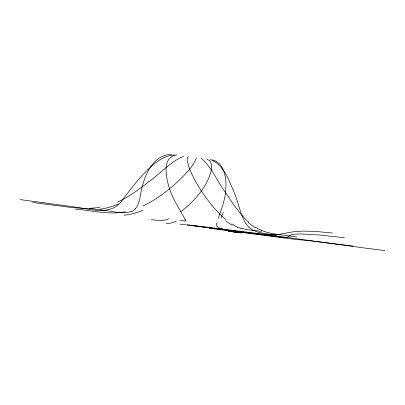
<?xml version="1.0" encoding="UTF-8"?>
<svg xmlns="http://www.w3.org/2000/svg" width="405" height="405" viewBox="0 0 405 405"><rect width="100%" height="100%" fill="white"/><g stroke="black" fill="none" stroke-linecap="round" stroke-linejoin="round"><path stroke-width="0.61" d="M216.761 223.93L216.822 223.403M218.067 218.614C221.631 209.056 225.286 199.336 225.818 189.034C226.461 178.377 224.664 163.286 212.554 159.894M185.591 220.892L185.055 221.145L182.088 220.598A61.003 0.85 7.7 0 0 180.807 220.376L179.987 220.234M135.402 208.783C140.778 202.12 139.993 192.8 142.717 185.019C146.407 171.178 155.226 154.295 171.669 154.447M180.812 211.683C189.434 205.254 197.073 197.453 203.072 188.517C206.049 184.017 208.641 179.213 210.281 174.059C211.8 169.229 213.227 161.387 207.147 159.297M143.021 205.948C154.467 200.551 164.85 193.109 174.332 184.776C182.584 176.904 191.808 168.925 196.359 158.289L196.233 157.95M117.44 202.135C129.048 196.901 139.305 189.191 149.278 181.379C160.815 173.198 170.449 161.504 183.759 156.335M168.966 218.69C163.428 221.489 157.206 220.118 151.338 219.697M131.534 211.4C121.353 214.792 110.54 210.519 100.288 209.906A195.387 2.729 7.7 0 0 94.492 209.091L89.323 208.367M188.269 156.401C185.561 158.816 188.219 163.514 188.781 166.506C191.261 173.669 194.851 180.397 198.769 186.867C206.327 198.931 215.055 210.514 226.046 219.672M125.322 211.734C108.768 215.136 91.94 210.357 75.477 209.147M99.964 207.284C88.786 209.117 77.39 208.317 66.233 206.808L32.749 202.459M174.347 154.999C160.4 155.824 150.22 167.098 141.127 176.555C134.657 183.667 129.048 191.494 123.064 199.012C112.97 215.495 93.595 210.053 77.902 207.471A81.982 1.144 7.7 0 0 68.44 206.145L20.25 199.604M176.944 154.973C161.301 156.492 166.177 178.392 169.406 188.355C172.991 199.761 179.947 209.587 185.455 220.057M332.414 233.017L315.125 231.392L302.667 231.093L293.868 231.695L277.84 234.566L267.74 234.637L187.267 224.75M261.635 231.356L246.903 229.61L240.909 228.218M344.402 237.705L319.464 234.991L300.11 233.903L293.134 234.358L290.836 234.991L287.57 237.102L283.181 237.421L242.646 232.116A56.118 0.785 7.7 0 0 234.961 231.083L193.463 225.722M229.503 231.215L228.653 231.133L229.139 231.22M229.721 231.24L228.197 231.073L232.591 231.756M384.75 250.558L374.954 249.333A93.039 1.301 7.7 0 1 365.675 248.154L275.997 235.943L255.575 233.634A69.204 0.967 7.7 0 1 249.161 232.895L180.124 224.167M209.284 228.197L291.62 238.935A22.781 0.319 7.7 0 0 295.184 239.365L309.693 240.742L353.054 246.119M229.427 231.194L232.693 231.614M237.912 232.399L238.54 232.48M236.338 232.267L240.874 232.845M241.547 232.931L241.922 232.976L236.216 232.095M232.186 231.544L232.956 231.65M236.08 232.237L236.591 232.308M235.816 232.202L236.292 232.267M232.784 231.619L233.503 231.721M235.543 232.166L235.983 232.232M233.093 231.66L234.748 231.883M234.986 232.09L235.356 232.146M235.27 232.131L235.675 232.192M235.032 232.106L234.019 231.969M296.688 236.971L294.192 236.626A62.851 0.876 7.7 0 0 290.8 236.166C281.035 234.601 270.818 234.389 261.605 230.399M234.672 231.878L235.092 231.928M233.685 231.918L234.11 231.974M234.971 231.918L235.416 231.974M233.361 231.878L233.817 231.933M235.249 231.959L235.725 232.019M233.062 231.832L233.538 231.893M235.518 231.994L236.009 232.06M233.275 231.857L231.842 231.65M235.766 232.03L236.277 232.1M232.516 231.756L233.032 231.822M235.999 232.065L236.971 232.202M271.325 234.48L272.018 234.586A49.881 0.699 7.7 0 1 274.099 234.905L276.296 235.254M210.352 159.499C223.737 164.582 228.698 180.063 234.044 192.097C238.368 202.298 239.988 213.627 245.658 223.231M222.436 228.82L222.006 228.688A202.546 2.83 7.7 0 0 221.54 228.567L218.037 227.625L216.842 225.919M201.113 158.158C211.967 167.336 217.267 181.734 225.818 192.952C232.738 203.209 239.451 213.881 248.716 222.223M253.12 230.222L257.97 232.186L264.04 233.391A62.643 0.876 7.7 0 1 271.309 234.48M255.99 227.539L257.145 228.207A40.262 35.559 26.4 0 0 261.625 230.349M233.872 225.069L231.817 223.833M248.943 227.19L250.32 228.374A35.255 25.905 -41.2 0 0 253.155 230.172M248.913 227.215A41.68 30.542 -42.7 0 1 245.729 223.18M231.751 224.998A50.23 30 58.3 0 1 225.782 220.836M237.664 227.23A42.915 23.242 54.9 0 1 233.893 225.362M240.945 228.349A44.484 23.176 53.2 0 1 237.644 227.094M135.432 208.803A24.715 15.8 37.8 0 1 131.681 211.572M221.039 218.143A56.832 8.545 -57.2 0 1 223.342 212.564M216.893 225.853A50.336 9.578 -52.1 0 1 216.857 223.818M176.413 221.074A69.285 21.551 -55.4 0 1 166.111 223.231M143.122 210.225A67.569 44.403 -45.5 0 1 124.254 215.202M255.712 227.969A45.623 41.128 25.1 0 1 248.376 222.563M185.05 219.616A23.247 2.374 49.4 0 1 185.429 220.715M118.351 203.923A57.206 47.825 -17.4 0 1 100.106 209.203"/></g></svg>
